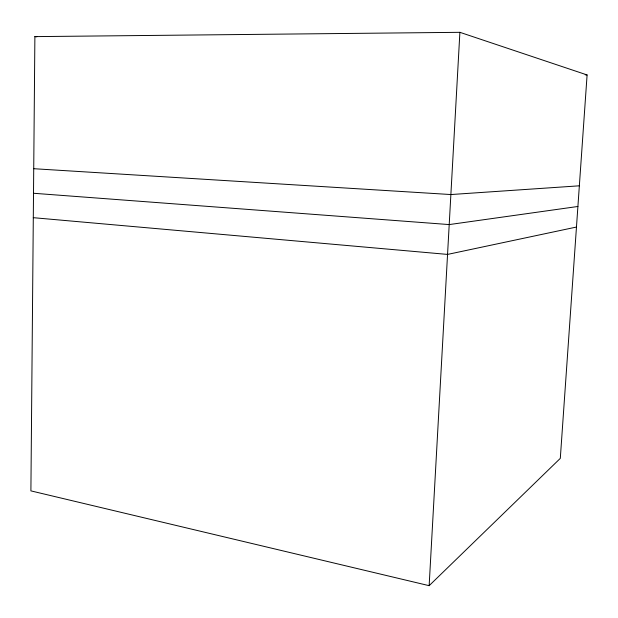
<?xml version="1.0" encoding="UTF-8"?>
<svg xmlns="http://www.w3.org/2000/svg" width="618" height="618" viewBox="0 0 618 618"><rect width="100%" height="100%" fill="white"/><g stroke="black" fill="none" stroke-linecap="round" stroke-linejoin="round"><path stroke-width="0.93" d="M34.886 36.616L30.9 490.877L429.147 585.679L560.302 458.371L587.1 74.948L459.892 32.321L34.886 36.616L36.81 36.756M429.147 585.679L459.892 32.321M576.47 227.045L447.556 254.415L33.295 217.683M577.907 206.474L449.209 224.581L33.511 193.264M579.352 185.809L450.877 194.546L33.727 168.706M585.176 74.817L587.1 74.948"/></g></svg>
